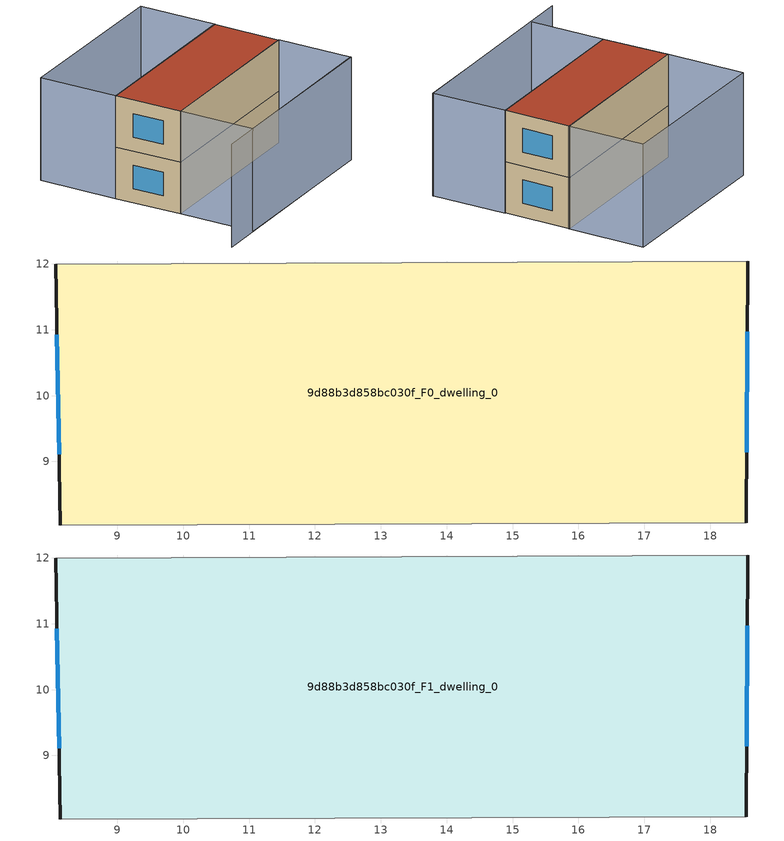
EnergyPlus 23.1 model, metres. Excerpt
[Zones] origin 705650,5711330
9d88b3d858bc030f_F0_dwelling_0
 floor ground (EU_floor_Construction): 18.57,12.04 18.55,8.07 8.13,8.04 8.06,12 z0
 wall outside (EU_wall_Construction): 18.55,8.07 18.57,12.04 / 8.06,12 8.13,8.04 z0:3
 wall adiabatic (EU_wall_Construction): 18.57,12.04 8.06,12 / 8.13,8.04 18.55,8.07 z0:3
 window (EU_Window_Construction): 18.55,9.14 18.57,10.97 / 8.08,10.93 8.11,9.11 z0.81:2.19
9d88b3d858bc030f_F1_dwelling_0
 floor to 9d88b3d858bc030f_F0_dwelling_0 (EU_floor_Construction): 18.57,12.04 18.55,8.07 8.13,8.04 8.06,12 z3
 wall outside (EU_wall_Construction): 18.55,8.07 18.57,12.04 / 8.06,12 8.13,8.04 z3:6
 wall adiabatic (EU_wall_Construction): 18.57,12.04 8.06,12 / 8.13,8.04 18.55,8.07 z3:6
 window (EU_Window_Construction): 18.55,9.14 18.57,10.97 / 8.08,10.93 8.11,9.11 z3.81:5.19
 roof outside (EU_roof_Construction): 18.55,8.07 18.57,12.04 8.06,12 8.13,8.04 z6
shading: 5.84,3.59 18.61,3.68 / 18.6,16.57 8.06,16.58 / 18.58,3.65 8.12,3.6 / 8.12,3.6 8.11,8.04 / 8.11,8.04 18.56,8.08 / 18.56,8.08 18.58,3.65 / 8.06,12 8.06,16.59 / 8.06,16.59 18.6,16.58 / 18.6,16.58 18.6,11.99 / 18.6,11.99 8.06,12 z0:6
[Building]
EU S2 Campaign: North Axis=0; Terrain=City; Solar Distribution=FullExterior
[Site:Location]
London: Latitude=51.5; Longitude=-0.5; Time Zone=0; Elevation=25
[SizingPeriod:WeatherFileDays]
AnnualSizingPeriod: Begin Month=1; Begin Day of Month=1; End Month=12; End Day of Month=31; Day of Week for Start Day=Monday; Use Weather File Daylight Saving Period=No; Use Weather File Rain and Snow Indicators=No
[MATERIAL]
EU_InternalMass_Material: Roughness=MediumRough; Thickness=0.1; Conductivity=1; Density=1800; Specific Heat=900; Thermal Absorptance=0.9; Solar Absorptance=0.7; Visible Absorptance=0.7
[MATERIAL:NOMASS] Roughness=MediumRough; Thermal Absorptance=0.9; Solar Absorptance=0.7; Visible Absorptance=0.7
Name | Thermal Resistance
EU_wall_NoMass | 0.727863
EU_roof_NoMass | 0.773354
EU_floor_NoMass | 1.79329
[WINDOWMATERIAL:SIMPLEGLAZINGSYSTEM]
EU_Window_SimpleGlazing: UFactor=2.58614; Solar Heat Gain Coefficient=0.76; Visible Transmittance=0.76
[CONSTRUCTION]
EU_wall_Construction: EU_wall_NoMass
EU_roof_Construction: EU_roof_NoMass
EU_floor_Construction: EU_floor_NoMass
EU_Window_Construction: EU_Window_SimpleGlazing
EU_InternalMass_Construction: EU_InternalMass_Material
[ZONE] Type=1; Multiplier=1; Ceiling Height=autocalculate; Volume=124.58; Floor Area=autocalculate; Part of Total Floor Area=Yes
9d88b3d858bc030f_F0_dwelling_0; 9d88b3d858bc030f_F1_dwelling_0
[INTERNALMASS] Construction=EU_InternalMass_Construction; Surface Area=41.5266
Name | Zone or ZoneList
9d88b3d858bc030f_F0_dwelling_0_EU_InternalMass | 9d88b3d858bc030f_F0_dwelling_0
9d88b3d858bc030f_F1_dwelling_0_EU_InternalMass | 9d88b3d858bc030f_F1_dwelling_0
[OTHEREQUIPMENT] Fuel Type=Electricity; Design Level Calculation Method=Watts/Area; Power per Zone Floor Area=1; Fraction Latent=0; Fraction Radiant=0; Fraction Lost=0; Carbon Dioxide Generation Rate=0; EndUse Subcategory=EU_Step8_InternalGains
Name | Zone or ZoneList or Space or SpaceList | Schedule
EU_Step8_InternalGain_9d88b3d858bc030f_F0_dwelling_0_f000 | 9d88b3d858bc030f_F0_dwelling_0 | EU_Step8_GainSchedule_9d88b3d858bc030f_F0_dwelling_0_f000
EU_Step8_InternalGain_9d88b3d858bc030f_F1_dwelling_0_f000 | 9d88b3d858bc030f_F1_dwelling_0 | EU_Step8_GainSchedule_9d88b3d858bc030f_F1_dwelling_0_f000
[ZONEVENTILATION:DESIGNFLOWRATE] Schedule=EU_AlwaysOn; Design Flow Rate Calculation Method=AirChanges/Hour; Air Changes per Hour=0.484901; Ventilation Type=Natural; Fan Pressure Rise=0; Fan Total Efficiency=1; Constant Term Coefficient=1; Temperature Term Coefficient=0; Velocity Term Coefficient=0; Velocity Squared Term Coefficient=0; Minimum Indoor Temperature=-100; Maximum Indoor Temperature=100; Delta Temperature=-100; Minimum Outdoor Temperature=-100; Maximum Outdoor Temperature=100; Maximum Wind Speed=40
Name | Zone or ZoneList or Space or SpaceList
EU_ConstantAir_9d88b3d858bc030f_F0_dwelling_0 | 9d88b3d858bc030f_F0_dwelling_0
EU_ConstantAir_9d88b3d858bc030f_F1_dwelling_0 | 9d88b3d858bc030f_F1_dwelling_0
[HVACTEMPLATE:THERMOSTAT] Constant Heating Setpoint=20; Constant Cooling Setpoint=50
EU_HeatOnly_9d88b3d858bc030f_F0_dwelling_0; EU_HeatOnly_9d88b3d858bc030f_F1_dwelling_0
[HVACTEMPLATE:ZONE:IDEALLOADSAIRSYSTEM] System Availability Schedule=EU_AlwaysOn; Maximum Heating Supply Air Temperature=50; Minimum Cooling Supply Air Temperature=13; Maximum Heating Supply Air Humidity Ratio=0.0156; Minimum Cooling Supply Air Humidity Ratio=0.0077; Heating Limit=NoLimit; Cooling Limit=NoLimit; Heating Availability Schedule=EU_AlwaysOn; Cooling Availability Schedule=EU_CoolingOff; Dehumidification Control Type=ConstantSensibleHeatRatio; Cooling Sensible Heat Ratio=0.7; Dehumidification Setpoint=60; Humidification Control Type=None; Humidification Setpoint=30; Outdoor Air Method=None; Outdoor Air Flow Rate per Person=0.00944; Outdoor Air Flow Rate per Zone Floor Area=0; Outdoor Air Flow Rate per Zone=0; Demand Controlled Ventilation Type=None; Outdoor Air Economizer Type=NoEconomizer; Heat Recovery Type=None; Sensible Heat Recovery Effectiveness=0.7; Latent Heat Recovery Effectiveness=0.65
Name | Template Thermostat
9d88b3d858bc030f_F0_dwelling_0 | EU_HeatOnly_9d88b3d858bc030f_F0_dwelling_0
9d88b3d858bc030f_F1_dwelling_0 | EU_HeatOnly_9d88b3d858bc030f_F1_dwelling_0
[SIZING:ZONE] Zone Cooling Design Supply Air Temperature Input Method=SupplyAirTemperature; Zone Cooling Design Supply Air Temperature=13; Zone Heating Design Supply Air Temperature Input Method=SupplyAirTemperature; Zone Heating Design Supply Air Temperature=50; Zone Cooling Design Supply Air Humidity Ratio=0.008; Zone Heating Design Supply Air Humidity Ratio=0.008; Cooling Design Air Flow Method=DesignDay; Cooling Design Air Flow Rate=0; Cooling Minimum Air Flow per Zone Floor Area=0.000762; Cooling Minimum Air Flow=0; Cooling Minimum Air Flow Fraction=0.2; Heating Design Air Flow Method=DesignDay; Heating Design Air Flow Rate=0; Heating Maximum Air Flow per Zone Floor Area=0.002032; Heating Maximum Air Flow=0.141576; Heating Maximum Air Flow Fraction=0.3; Account for Dedicated Outdoor Air System=No; Dedicated Outdoor Air System Control Strategy=NeutralSupplyAir; Dedicated Outdoor Air Low Setpoint Temperature for Design=autosize; Dedicated Outdoor Air High Setpoint Temperature for Design=autosize; Zone Load Sizing Method=Sensible Load Only No Latent Load; Zone Latent Cooling Design Supply Air Humidity Ratio Input Method=HumidityRatioDifference; Zone Cooling Design Supply Air Humidity Ratio Difference=0.005; Zone Latent Heating Design Supply Air Humidity Ratio Input Method=HumidityRatioDifference; Zone Humidification Design Supply Air Humidity Ratio Difference=0.005
9d88b3d858bc030f_F0_dwelling_0; 9d88b3d858bc030f_F1_dwelling_0
[SCHEDULE:CONSTANT]
Name | Hourly Value
EU_AlwaysOn | 1
EU_CoolingOff | 0
[SCHEDULE:FILE] Column Number=1; Rows to Skip at Top=0; Number of Hours of Data=8760; Column Separator=Comma; Interpolate to Timestep=No; Minutes per Item=60; Adjust Schedule for Daylight Savings=Yes
Name | File
EU_Step8_GainSchedule_9d88b3d858bc030f_F0_dwelling_0_f000 | ../../schedules/9d88b3d858bc030f/9d88b3d858bc030f_F0_dwelling_0_f000_gain.csv
EU_Step8_GainSchedule_9d88b3d858bc030f_F1_dwelling_0_f000 | ../../schedules/9d88b3d858bc030f/9d88b3d858bc030f_F1_dwelling_0_f000_gain.csv
